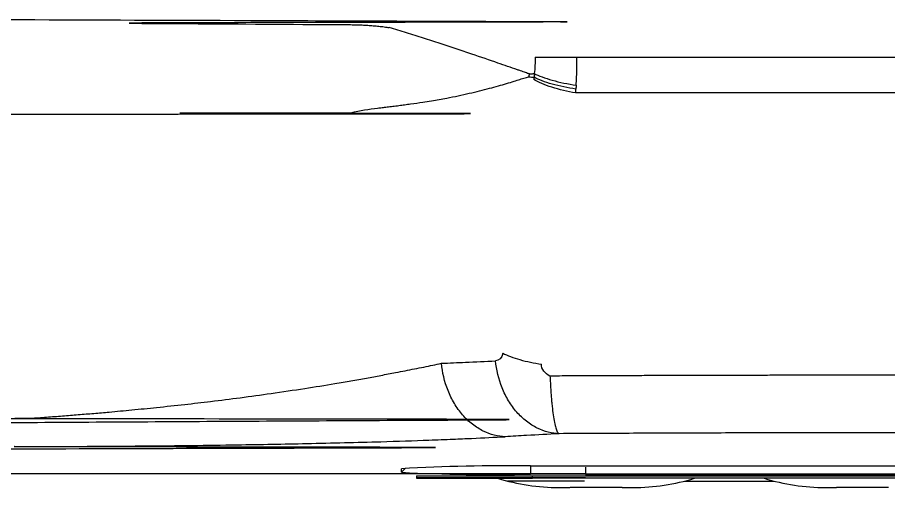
# Model space of a CAD drawing. Extents: x -7692 to 9871, y -72 to 2456.
# Drawn here: x -3617.7 to -3542.5, y 1475.2 to 1515.7 of the extents above; entities that cross this region are included whole.
import ezdxf

# ---------------------------------------------------------------- set-up
doc = ezdxf.new("R2010")
doc.units = 0
doc.header["$LTSCALE"] = 20
doc.header["$MEASUREMENT"] = 0
doc.layers.get('0').update_dxf_attribs({"linetype": 'CONTINUOUS'})

msp = doc.modelspace()

# ---------------------------------------------------------------- linework, layer by layer
for p, q in [((-3568.626, 1476.329), (-3619.826, 1476.329)), ((-3584.526, 1476.475), (-3584.178, 1476.823)), ((-3584.526, 1476.475), (-3584.526, 1476.781)), ((-3573.376, 1477.021), (-3493.376, 1477.021)), ((-3573.376, 1477.021), (-3573.376, 1476.313)), ((-3493.376, 1476.313), (-3573.376, 1476.313)), ((-3568.626, 1476.329), (-3568.626, 1476.917)), ((-3583.226, 1476.158), (-3583.226, 1475.958)), ((-3583.226, 1476.158), (-3573.226, 1476.158)), ((-3568.655, 1475.992), (-3583.226, 1475.992)), ((-3583.226, 1475.958), (-3573.226, 1475.958)), ((-3568.721, 1475.721), (-3575.388, 1475.721)), ((-3573.226, 1475.958), (-3573.226, 1476.158)), ((-3573.226, 1476.158), (-3493.226, 1476.158)), ((-3493.226, 1475.958), (-3573.226, 1475.958)), ((-3568.628, 1476.247), (-3434.51, 1476.247)), ((-3560.064, 1475.721), (-3552.388, 1475.721))]:
    msp.add_line(p, q)
for centre, radius, start, end in [((-3575.654, 1323.443), 153.594, 89.15033, 93.31153), ((-3576.686, 1632.544), 156.265, 267.12426, 271.21379), ((-3570.919, 1493.158), 18, 252.85379, 270), ((-3564.533, 1493.158), 18, 270, 287.14621), ((-3547.919, 1493.158), 18, 252.85379, 270), ((-3567.726, 1263.361), 211.809, 89.394, 90.606), ((-3544.726, 1263.36), 211.809, 89.394, 90.606)]:
    msp.add_arc(centre, radius, start, end)
for points, knots in [([(-3667.944, 1515.72), (-3665.73, 1515.712), (-3661.293, 1515.696), (-3654.618, 1515.672), (-3647.898, 1515.648), (-3639.481, 1515.617), (-3629.307, 1515.58), (-3614.835, 1515.526), (-3597.454, 1515.459), (-3578.768, 1515.391), (-3561.136, 1515.321), (-3616.085, 1515.254), (-3601.944, 1515.18), (-3593.304, 1515.124), (-3588.917, 1515.096)], [0, 0, 0, 0, 0.04459, 0.089379, 0.134462, 0.179929, 0.258905, 0.339325, 0.471333, 0.608824, 0.715458, 0.826175, 0.911718, 1, 1, 1, 1]), ([(-3588.917, 1515.096), (-3588.75, 1515.094), (-3588.418, 1515.09), (-3587.925, 1515.073), (-3587.44, 1515.046), (-3586.962, 1515.011), (-3586.494, 1514.966), (-3586.033, 1514.912), (-3585.729, 1514.868), (-3585.578, 1514.846)], [0, 0, 0, 0, 0.149624, 0.296898, 0.441874, 0.584609, 0.725165, 0.863606, 1, 1, 1, 1]), ([(-3573.478, 1510.84), (-3573.501, 1510.847), (-3573.553, 1510.864), (-3573.665, 1510.904), (-3573.891, 1510.989), (-3574.187, 1511.093), (-3574.694, 1511.266), (-3575.337, 1511.483), (-3576.605, 1511.917), (-3577.88, 1512.366), (-3579.124, 1512.788), (-3579.801, 1513.016), (-3580.491, 1513.246), (-3581.194, 1513.478), (-3581.907, 1513.711), (-3582.628, 1513.943), (-3583.358, 1514.175), (-3584.093, 1514.404), (-3584.834, 1514.629), (-3585.33, 1514.773), (-3585.578, 1514.846)], [0, 0, 0, 0, 0.008236, 0.018963, 0.040026, 0.088123, 0.118288, 0.203213, 0.28253, 0.47451, 0.527232, 0.57992, 0.632574, 0.685191, 0.737758, 0.790273, 0.842766, 0.895239, 0.947665, 1, 1, 1, 1]), ([(-3572.988, 1512.301), (-3572.791, 1512.295), (-3572.559, 1512.291), (-3572.033, 1512.285), (-3571.739, 1512.284), (-3571.109, 1512.284), (-3570.772, 1512.285), (-3570.082, 1512.291), (-3569.729, 1512.295), (-3569.38, 1512.301)], [0, 0, 0, 0, 0.25, 0.25, 0.5, 0.5, 0.75, 0.75, 1, 1, 1, 1]), ([(-3569.448, 1509.869), (-3569.441, 1509.97), (-3569.428, 1510.17), (-3569.412, 1510.473), (-3569.399, 1510.777), (-3569.389, 1511.081), (-3569.382, 1511.386), (-3569.378, 1511.691), (-3569.377, 1511.996), (-3569.379, 1512.199), (-3569.38, 1512.301)], [0, 0, 0, 0, 0.126092, 0.251908, 0.377429, 0.502632, 0.627504, 0.752031, 0.8762, 1, 1, 1, 1]), ([(-3569.38, 1512.301), (-3568.948, 1512.301), (-3567.965, 1512.3), (-3566.307, 1512.301), (-3564.288, 1512.301), (-3561.905, 1512.301), (-3558.453, 1512.301), (-3554.162, 1512.301), (-3549.163, 1512.301), (-3544.222, 1512.301), (-3539.359, 1512.3), (-3534.969, 1512.3), (-3531.518, 1512.299), (-3529.621, 1512.299), (-3528.874, 1512.299)], [0, 0, 0, 0, 0.032112, 0.073168, 0.123168, 0.182112, 0.250001, 0.379243, 0.5, 0.620035, 0.744758, 0.859632, 0.944713, 1, 1, 1, 1]), ([(-3586.586, 1507.901), (-3586.457, 1507.915), (-3586.182, 1507.946), (-3585.746, 1507.998), (-3585.261, 1508.057), (-3584.759, 1508.122), (-3584.244, 1508.189), (-3583.556, 1508.281), (-3582.779, 1508.391), (-3581.737, 1508.558), (-3580.367, 1508.801), (-3578.673, 1509.16), (-3577.217, 1509.531), (-3576.165, 1509.811), (-3575.458, 1510.011), (-3574.838, 1510.202), (-3574.386, 1510.35), (-3574.074, 1510.449), (-3573.852, 1510.512), (-3573.666, 1510.554), (-3573.553, 1510.587), (-3573.513, 1510.598)], [0, 0, 0, 0, 0.024256, 0.051814, 0.082674, 0.116857, 0.148443, 0.182617, 0.251619, 0.302906, 0.394598, 0.538266, 0.67709, 0.742485, 0.806168, 0.866118, 0.916832, 0.940715, 0.962562, 0.986676, 1, 1, 1, 1]), ([(-3573.513, 1510.598), (-3573.507, 1510.638), (-3573.499, 1510.698), (-3573.486, 1510.778), (-3573.481, 1510.82), (-3573.478, 1510.84)], [0, 0, 0, 0, 0.495013, 0.747849, 1, 1, 1, 1]), ([(-3573.478, 1510.84), (-3573.444, 1510.843), (-3573.375, 1510.85), (-3573.273, 1510.862), (-3573.17, 1510.872), (-3573.102, 1510.878), (-3573.068, 1510.881)], [0, 0, 0, 0, 0.250878, 0.501893, 0.751397, 1, 1, 1, 1]), ([(-3569.491, 1509.211), (-3569.841, 1509.267), (-3570.196, 1509.337), (-3570.888, 1509.498), (-3571.226, 1509.59), (-3571.859, 1509.79), (-3572.153, 1509.899), (-3572.678, 1510.123), (-3572.909, 1510.239), (-3573.104, 1510.355)], [0, 0, 0, 0, 0.25, 0.25, 0.5, 0.5, 0.75, 0.75, 1, 1, 1, 1]), ([(-3569.469, 1509.54), (-3569.819, 1509.59), (-3570.174, 1509.651), (-3570.867, 1509.793), (-3571.204, 1509.874), (-3571.837, 1510.051), (-3572.131, 1510.147), (-3572.657, 1510.347), (-3572.888, 1510.451), (-3573.083, 1510.554)], [0, 0, 0, 0, 0.25, 0.25, 0.5, 0.5, 0.75, 0.75, 1, 1, 1, 1]), ([(-3573.068, 1510.881), (-3572.874, 1510.782), (-3572.643, 1510.682), (-3572.117, 1510.487), (-3571.822, 1510.393), (-3571.189, 1510.215), (-3570.85, 1510.133), (-3570.155, 1509.987), (-3569.799, 1509.923), (-3569.448, 1509.869)], [0, 0, 0, 0, 0.25, 0.25, 0.5, 0.5, 0.75, 0.75, 1, 1, 1, 1]), ([(-3528.771, 1509.212), (-3529.326, 1509.212), (-3530.575, 1509.212), (-3532.656, 1509.212), (-3535.154, 1509.212), (-3538.068, 1509.212), (-3541.398, 1509.212), (-3545.144, 1509.212), (-3549.891, 1509.212), (-3555.121, 1509.212), (-3560.316, 1509.212), (-3564.378, 1509.211), (-3567.31, 1509.211), (-3568.889, 1509.211), (-3569.491, 1509.211)], [0, 0, 0, 0, 0.04086, 0.09192, 0.15318, 0.224639, 0.306298, 0.398156, 0.500213, 0.6556, 0.783273, 0.883232, 0.955474, 1, 1, 1, 1]), ([(-3667.758, 1507.34), (-3655.36, 1507.352), (-3642.96, 1507.364), (-3618.155, 1507.381), (-3605.749, 1507.385), (-3580.932, 1507.407), (-3568.523, 1507.425), (-3613.705, 1507.46), (-3601.295, 1507.476), (-3588.886, 1507.499)], [0, 0, 0, 0, 0.25, 0.25, 0.5, 0.5, 0.75, 0.75, 1, 1, 1, 1]), ([(-3581.073, 1485.879), (-3580.384, 1485.909), (-3578.83, 1485.975), (-3577.276, 1486.048), (-3576.41, 1486.089)], [0, 0, 0, 0, 0.443565, 1, 1, 1, 1]), ([(-3574.575, 1481.671), (-3574.836, 1481.97), (-3575.075, 1482.3), (-3575.499, 1483.001), (-3575.683, 1483.373), (-3576.146, 1484.519), (-3576.332, 1485.323), (-3576.411, 1486.089)], [0, 0, 0, 0, 0.25, 0.25, 0.5, 0.5, 1, 1, 1, 1]), ([(-3575.792, 1486.748), (-3575.395, 1486.549), (-3574.881, 1486.356), (-3573.72, 1486.031), (-3573.076, 1485.899), (-3572.445, 1485.808)], [0, 0, 0, 0, 0.5, 0.5, 1, 1, 1, 1]), ([(-3616.545, 1481.138), (-3616.316, 1481.155), (-3615.856, 1481.188), (-3615.168, 1481.238), (-3614.481, 1481.29), (-3613.795, 1481.342), (-3613.111, 1481.395), (-3612.432, 1481.45), (-3611.757, 1481.505), (-3611.087, 1481.561), (-3610.423, 1481.618), (-3609.327, 1481.715), (-3607.736, 1481.864), (-3605.556, 1482.082), (-3603.283, 1482.324), (-3600.869, 1482.6), (-3598.373, 1482.916), (-3595.656, 1483.297), (-3592.921, 1483.701), (-3590.643, 1484.065), (-3588.884, 1484.365), (-3587.565, 1484.603), (-3586.279, 1484.843), (-3585.167, 1485.053), (-3584.2, 1485.24), (-3583.388, 1485.4), (-3582.595, 1485.56), (-3581.819, 1485.72), (-3581.322, 1485.826), (-3581.073, 1485.879)], [0, 0, 0, 0, 0.016457, 0.032961, 0.049486, 0.066011, 0.082513, 0.098972, 0.115368, 0.131685, 0.147904, 0.164011, 0.212322, 0.265788, 0.327685, 0.385725, 0.453628, 0.526548, 0.609054, 0.686598, 0.729142, 0.771336, 0.811967, 0.855041, 0.883759, 0.912638, 0.941654, 0.970783, 1, 1, 1, 1]), ([(-3575.573, 1479.548), (-3576.186, 1479.568), (-3576.839, 1479.721), (-3577.792, 1480.191), (-3578.104, 1480.387), (-3578.701, 1480.854), (-3578.985, 1481.125), (-3579.509, 1481.729), (-3579.749, 1482.061), (-3580.173, 1482.769), (-3580.357, 1483.144), (-3580.817, 1484.3), (-3580.999, 1485.109), (-3581.073, 1485.879)], [0, 0, 0, 0, 0.25, 0.25, 0.375, 0.375, 0.5, 0.5, 0.625, 0.625, 0.75, 0.75, 1, 1, 1, 1]), ([(-3528.508, 1484.845), (-3529.057, 1484.846), (-3530.154, 1484.848), (-3531.801, 1484.85), (-3533.449, 1484.851), (-3535.1, 1484.853), (-3536.752, 1484.853), (-3538.405, 1484.854), (-3540.06, 1484.854), (-3541.717, 1484.854), (-3543.375, 1484.853), (-3545.034, 1484.852), (-3546.695, 1484.85), (-3548.356, 1484.848), (-3550.019, 1484.846), (-3551.683, 1484.843), (-3553.348, 1484.84), (-3555.014, 1484.837), (-3556.68, 1484.833), (-3558.348, 1484.829), (-3560.016, 1484.824), (-3561.685, 1484.819), (-3563.355, 1484.813), (-3565.025, 1484.807), (-3566.695, 1484.801), (-3568.366, 1484.794), (-3570.038, 1484.787), (-3571.152, 1484.782), (-3571.709, 1484.78)], [0, 0, 0, 0, 0.038036, 0.076106, 0.11421, 0.152348, 0.190521, 0.228727, 0.266968, 0.305243, 0.343551, 0.381894, 0.420271, 0.458682, 0.497127, 0.535606, 0.574119, 0.612666, 0.651247, 0.689862, 0.728511, 0.767193, 0.80591, 0.84466, 0.883444, 0.922262, 0.961114, 1, 1, 1, 1]), ([(-3571.709, 1484.78), (-3571.704, 1484.705), (-3571.694, 1484.548), (-3571.68, 1484.305), (-3571.665, 1484.044), (-3571.646, 1483.703), (-3571.621, 1483.293), (-3571.592, 1482.868), (-3571.553, 1482.429), (-3571.492, 1481.881), (-3571.397, 1481.232), (-3571.283, 1480.639), (-3571.189, 1480.268), (-3571.129, 1480.081), (-3571.093, 1479.99), (-3571.059, 1479.924), (-3571.019, 1479.867), (-3570.972, 1479.826), (-3570.937, 1479.813), (-3570.92, 1479.807)], [0, 0, 0, 0, 0.027287, 0.057159, 0.089676, 0.124894, 0.187184, 0.250426, 0.299478, 0.375899, 0.501153, 0.633343, 0.751412, 0.814018, 0.845262, 0.876468, 0.921924, 0.963059, 1, 1, 1, 1]), ([(-3570.92, 1479.807), (-3571.529, 1479.828), (-3572.178, 1479.98), (-3573.125, 1480.447), (-3573.436, 1480.641), (-3574.03, 1481.104), (-3574.314, 1481.372), (-3574.575, 1481.671)], [0, 0, 0, 0, 0.5, 0.5, 0.75, 0.75, 1, 1, 1, 1]), ([(-3695.119, 1480.243), (-3693.35, 1480.255), (-3689.302, 1480.283), (-3682.469, 1480.331), (-3674.117, 1480.39), (-3662.35, 1480.472), (-3647.616, 1480.573), (-3632.822, 1480.675), (-3620.353, 1480.758), (-3610.231, 1480.821), (-3600.008, 1480.881), (-3589.657, 1480.939), (-3579.152, 1480.993), (-3568.466, 1481.045), (-3627.578, 1481.094), (-3620.248, 1481.123), (-3616.545, 1481.138)], [0, 0, 0, 0, 0.0358, 0.081908, 0.138213, 0.204701, 0.319819, 0.43597, 0.503552, 0.571602, 0.640315, 0.709876, 0.780461, 0.852237, 0.925366, 1, 1, 1, 1]), ([(-3616.203, 1478.697), (-3615.192, 1478.701), (-3613.166, 1478.707), (-3609.968, 1478.725), (-3606.444, 1478.752), (-3602.62, 1478.793), (-3598.97, 1478.843), (-3595.666, 1478.898), (-3592.564, 1478.959), (-3589.43, 1479.031), (-3585.87, 1479.128), (-3582.691, 1479.229), (-3580.747, 1479.31), (-3580.059, 1479.339)], [0, 0, 0, 0, 0.074994, 0.15019, 0.238903, 0.34097, 0.443659, 0.525672, 0.607483, 0.701039, 0.794664, 0.927361, 1, 1, 1, 1]), ([(-3580.059, 1479.339), (-3579.521, 1479.36), (-3577.902, 1479.424), (-3576.506, 1479.498), (-3575.573, 1479.548)], [0, 0, 0, 0, 0.332308, 1, 1, 1, 1]), ([(-3570.92, 1479.807), (-3571.855, 1479.755), (-3573.407, 1479.667), (-3574.957, 1479.582), (-3575.573, 1479.548)], [0, 0, 0, 0, 0.602294, 1, 1, 1, 1]), ([(-3528.485, 1479.881), (-3529.029, 1479.882), (-3530.118, 1479.884), (-3531.752, 1479.886), (-3533.386, 1479.888), (-3535.02, 1479.89), (-3536.654, 1479.89), (-3538.288, 1479.891), (-3539.922, 1479.891), (-3541.557, 1479.891), (-3543.191, 1479.89), (-3544.825, 1479.888), (-3546.46, 1479.887), (-3548.095, 1479.884), (-3550.197, 1479.881), (-3552.765, 1479.876), (-3555.799, 1479.868), (-3558.829, 1479.859), (-3561.857, 1479.848), (-3564.881, 1479.836), (-3567.903, 1479.823), (-3569.915, 1479.812), (-3570.92, 1479.807)], [0, 0, 0, 0, 0.038453, 0.0769, 0.115342, 0.153781, 0.192219, 0.230656, 0.269094, 0.307535, 0.34598, 0.384431, 0.422889, 0.461355, 0.499831, 0.571322, 0.642784, 0.714228, 0.785662, 0.857095, 0.928538, 1, 1, 1, 1]), ([(-3694.611, 1478.243), (-3669.926, 1478.333), (-3645.21, 1478.415), (-3608.104, 1478.53), (-3595.731, 1478.566), (-3570.974, 1478.635), (-3628.591, 1478.667), (-3616.203, 1478.697)], [0, 0, 0, 0, 0.5, 0.5, 0.75, 0.75, 1, 1, 1, 1]), ([(-3570.919, 1475.158), (-3570.876, 1475.158), (-3570.808, 1475.158), (-3570.417, 1475.158), (-3570.128, 1475.158), (-3569.984, 1475.158)], [0, 0, 0, 0, 0.478887, 0.739552, 1, 1, 1, 1]), ([(-3565.468, 1475.158), (-3565.324, 1475.158), (-3565.035, 1475.158), (-3564.644, 1475.158), (-3564.576, 1475.158), (-3564.533, 1475.158)], [0, 0, 0, 0, 0.260665, 0.521113, 1, 1, 1, 1]), ([(-3547.919, 1475.158), (-3547.876, 1475.158), (-3547.808, 1475.158), (-3547.417, 1475.158), (-3547.128, 1475.158), (-3546.984, 1475.158)], [0, 0, 0, 0, 0.478887, 0.739551, 1, 1, 1, 1])]:
    msp.add_open_spline(points, degree=3, knots=knots)
for points in [[(-3572.988, 1512.301), (-3572.979, 1511.821), (-3573.006, 1511.343), (-3573.068, 1510.881)], [(-3573.513, 1510.598), (-3573.37, 1510.583), (-3573.227, 1510.568), (-3573.083, 1510.554)], [(-3573.083, 1510.554), (-3573.089, 1510.487), (-3573.096, 1510.421), (-3573.104, 1510.355)], [(-3573.068, 1510.881), (-3573.074, 1510.772), (-3573.079, 1510.663), (-3573.083, 1510.554)], [(-3569.491, 1509.211), (-3569.482, 1509.32), (-3569.475, 1509.43), (-3569.469, 1509.54)], [(-3569.448, 1509.869), (-3569.455, 1509.759), (-3569.462, 1509.649), (-3569.469, 1509.54)], [(-3588.886, 1507.499), (-3588.089, 1507.677), (-3587.318, 1507.82), (-3586.586, 1507.901)], [(-3575.792, 1486.748), (-3575.839, 1486.335), (-3576.139, 1486.125), (-3576.411, 1486.089)], [(-3571.709, 1484.78), (-3572.095, 1484.982), (-3572.496, 1485.381), (-3572.445, 1485.808)]]:
    msp.add_open_spline(points, degree=3)

doc.saveas('drawing.dxf')
